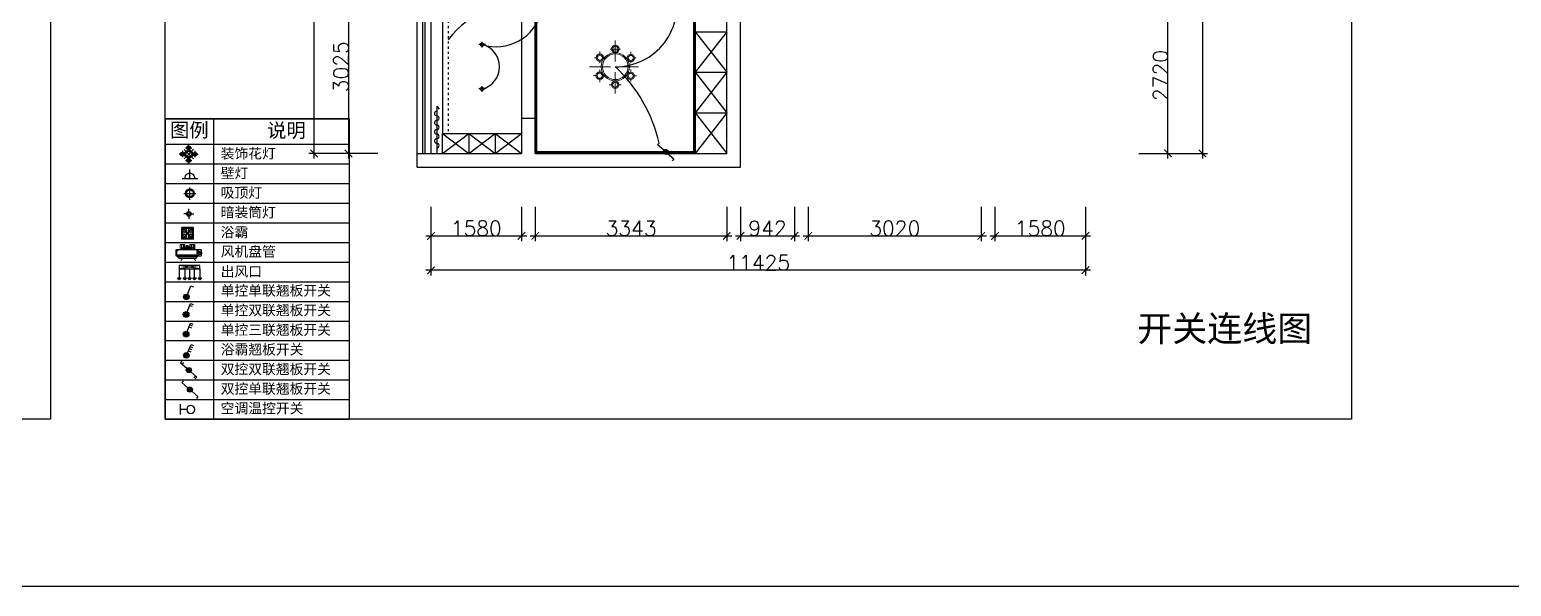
# Model space of a CAD drawing. Header units: millimetres. Extents: x -2231407 to 1513712, y -2704583 to 257.
# Drawn here: x 765359 to 791224, y -1362077 to -1352357 of the extents above; entities that cross this region are included whole.
import ezdxf

# ---------------------------------------------------------------- set-up
doc = ezdxf.new("R2010")
doc.units = ezdxf.units.MM
doc.linetypes.add('ACAD_ISO03W100', pattern=[30, 12, -18])
for name, color, linetype in [('F2-灯具', 6, 'Continuous'), ('开关插座', 4, 'Continuous'), ('风机盘管', 4, 'Continuous')]:
    doc.layers.add(name, color=color, linetype=linetype)
doc.layers.add('填充总', color=251, linetype='Continuous', lineweight=5)
doc.layers.add('家具外线总', color=9, linetype='Continuous', lineweight=18)
doc.styles.get("Standard").update_dxf_attribs({"font": 'txt', "bigfont": 'gbcbig.shx'})
doc.styles.add('文字', font='')
doc.styles.add('长仿宋体', font='')
doc.styles.get('文字').set_extended_font_data('SimSun')
doc.styles.get('长仿宋体').set_extended_font_data('ChangFangSong')
doc.dimstyles.new('ISO-25$0', dxfattribs={"dimscale": 0, "dimtxt": 60, "dimasz": 30, "dimexe": 15, "dimexo": 15, "dimtad": 1, "dimdec": 4, "dimlunit": 6, "dimtxsty": 'Standard', "dimblk": 'ARCHTICK', "dimblk1": 'ARCHTICK', "dimblk2": 'ARCHTICK', "dimsah": 1, "dimcen": 3, "dimdle": 3, "dimse2": 1, "dimsd2": 1, "dimadec": 0, "dimazin": 0, "dimtfac": 1, "dimtdec": 4, "dimtmove": 0, "dimatfit": 3, "dimldrblk": 'DOT', "dimfxl": 1, "dimtolj": 1, "dimtzin": 0, "dimarcsym": 0})

# ---------------------------------------------------------------- blocks, each defined once
blk = doc.blocks.new('_ArchTick')
at = {"color": 0, "linetype": 'ByBlock', "const_width": 0.15}
blk.add_lwpolyline([(-0.5, -0.5), (0.5, 0.5)], dxfattribs=at)
blk = doc.blocks.new('*D549')
at = {"color": 250, "lineweight": -2}
for p, q in [((772365, -1355448), (772365, -1356048)), ((773945, -1355448), (773945, -1356048)), ((772275, -1355958), (774035, -1355958))]:
    blk.add_line(p, q, dxfattribs=at)
at = {"layer": 'Defpoints', "color": 0}
for p in [(772365, -1355358), (773945, -1355358), (773945, -1355958)]:
    blk.add_point(p, dxfattribs=at)
at = {"color": 250, "lineweight": -2, "xscale": 130, "yscale": 130, "zscale": 130, "rotation": 180}
blk.add_blockref('_ArchTick', (772365, -1355958), dxfattribs=at)
at = {"color": 250, "lineweight": -2, "xscale": 130, "yscale": 130, "zscale": 130}
blk.add_blockref('_ArchTick', (773945, -1355958), dxfattribs=at)
at = {"color": 0, "insert": (773155, -1355827), "char_height": 260, "attachment_point": 5}
blk.add_mtext('1580', dxfattribs=at)
blk = doc.blocks.new('*D550')
at = {"color": 250, "lineweight": -2}
for p, q in [((774185, -1355448), (774185, -1356048)), ((777528, -1355448), (777528, -1356048)), ((774095, -1355958), (777618, -1355958))]:
    blk.add_line(p, q, dxfattribs=at)
at = {"layer": 'Defpoints', "color": 0}
for p in [(774185, -1355358), (777528, -1355358), (777528, -1355958)]:
    blk.add_point(p, dxfattribs=at)
at = {"color": 250, "lineweight": -2, "xscale": 130, "yscale": 130, "zscale": 130, "rotation": 180}
blk.add_blockref('_ArchTick', (774185, -1355958), dxfattribs=at)
at = {"color": 250, "lineweight": -2, "xscale": 130, "yscale": 130, "zscale": 130}
blk.add_blockref('_ArchTick', (777528, -1355958), dxfattribs=at)
at = {"color": 0, "insert": (775857, -1355827), "char_height": 260, "attachment_point": 5}
blk.add_mtext('3343', dxfattribs=at)
blk = doc.blocks.new('*D551')
at = {"color": 250, "lineweight": -2}
for p, q in [((777768, -1355448), (777768, -1356048)), ((778710, -1355448), (778710, -1356048)), ((777678, -1355958), (778800, -1355958))]:
    blk.add_line(p, q, dxfattribs=at)
at = {"layer": 'Defpoints', "color": 0}
for p in [(777768, -1355358), (778710, -1355358), (778710, -1355958)]:
    blk.add_point(p, dxfattribs=at)
at = {"color": 250, "lineweight": -2, "xscale": 130, "yscale": 130, "zscale": 130, "rotation": 180}
blk.add_blockref('_ArchTick', (777768, -1355958), dxfattribs=at)
at = {"color": 250, "lineweight": -2, "xscale": 130, "yscale": 130, "zscale": 130}
blk.add_blockref('_ArchTick', (778710, -1355958), dxfattribs=at)
at = {"color": 0, "insert": (778239, -1355827), "char_height": 260, "attachment_point": 5}
blk.add_mtext('942', dxfattribs=at)
blk = doc.blocks.new('*D552')
at = {"color": 250, "lineweight": -2}
for p, q in [((778950, -1355448), (778950, -1356048)), ((781970, -1355448), (781970, -1356048)), ((778860, -1355958), (782060, -1355958))]:
    blk.add_line(p, q, dxfattribs=at)
at = {"layer": 'Defpoints', "color": 0}
for p in [(778950, -1355358), (781970, -1355358), (781970, -1355958)]:
    blk.add_point(p, dxfattribs=at)
at = {"color": 250, "lineweight": -2, "xscale": 130, "yscale": 130, "zscale": 130, "rotation": 180}
blk.add_blockref('_ArchTick', (778950, -1355958), dxfattribs=at)
at = {"color": 250, "lineweight": -2, "xscale": 130, "yscale": 130, "zscale": 130}
blk.add_blockref('_ArchTick', (781970, -1355958), dxfattribs=at)
at = {"color": 0, "insert": (780460, -1355827), "char_height": 260, "attachment_point": 5}
blk.add_mtext('3020', dxfattribs=at)
blk = doc.blocks.new('*D553')
at = {"color": 250, "lineweight": -2}
for p, q in [((782210, -1355448), (782210, -1356048)), ((783790, -1355448), (783790, -1356048)), ((782120, -1355958), (783880, -1355958))]:
    blk.add_line(p, q, dxfattribs=at)
at = {"layer": 'Defpoints', "color": 0}
for p in [(782210, -1355358), (783790, -1355358), (783790, -1355958)]:
    blk.add_point(p, dxfattribs=at)
at = {"color": 250, "lineweight": -2, "xscale": 130, "yscale": 130, "zscale": 130, "rotation": 180}
blk.add_blockref('_ArchTick', (782210, -1355958), dxfattribs=at)
at = {"color": 250, "lineweight": -2, "xscale": 130, "yscale": 130, "zscale": 130}
blk.add_blockref('_ArchTick', (783790, -1355958), dxfattribs=at)
at = {"color": 0, "insert": (783000, -1355827), "char_height": 260, "attachment_point": 5}
blk.add_mtext('1580', dxfattribs=at)
blk = doc.blocks.new('*D554')
at = {"color": 250, "lineweight": -2}
for p, q in [((772365, -1356048), (772365, -1356648)), ((783790, -1356048), (783790, -1356648)), ((783880, -1356558), (772275, -1356558))]:
    blk.add_line(p, q, dxfattribs=at)
at = {"layer": 'Defpoints', "color": 0}
for p in [(772365, -1355958), (783790, -1355958), (772365, -1356558)]:
    blk.add_point(p, dxfattribs=at)
at = {"color": 250, "lineweight": -2, "xscale": 130, "yscale": 130, "zscale": 130, "rotation": 180}
blk.add_blockref('_ArchTick', (772365, -1356558), dxfattribs=at)
at = {"color": 250, "lineweight": -2, "xscale": 130, "yscale": 130, "zscale": 130}
blk.add_blockref('_ArchTick', (783790, -1356558), dxfattribs=at)
at = {"color": 0, "insert": (778078, -1356427), "char_height": 260, "attachment_point": 5}
blk.add_mtext('11425', dxfattribs=at)
blk = doc.blocks.new('*D558')
at = {"color": 250, "lineweight": -2}
for p, q in [((770925, -1351403), (770925, -1354608)), ((771435, -1351493), (770835, -1351493)), ((771435, -1354518), (770835, -1354518))]:
    blk.add_line(p, q, dxfattribs=at)
at = {"layer": 'Defpoints', "color": 0}
for p in [(771525, -1351493), (770925, -1354518), (771525, -1354518)]:
    blk.add_point(p, dxfattribs=at)
at = {"color": 250, "lineweight": -2, "xscale": 130, "yscale": 130, "zscale": 130}
for p, rotation in [((770925, -1351493), 90), ((770925, -1354518), 270)]:
    blk.add_blockref('_ArchTick', p, dxfattribs=dict(at, rotation=rotation))
at = {"color": 0, "insert": (770795, -1353005), "char_height": 260, "attachment_point": 5, "rotation": 90}
blk.add_mtext('3025', dxfattribs=at)
blk = doc.blocks.new('*D559')
at = {"color": 250, "lineweight": -2}
for p, q in [((770835, -1342376), (770235, -1342376)), ((770325, -1354608), (770325, -1342286)), ((770835, -1354518), (770235, -1354518))]:
    blk.add_line(p, q, dxfattribs=at)
at = {"layer": 'Defpoints', "color": 0}
for p in [(770325, -1342376), (770925, -1342376), (770925, -1354518)]:
    blk.add_point(p, dxfattribs=at)
at = {"color": 250, "lineweight": -2, "xscale": 130, "yscale": 130, "zscale": 130}
for p, rotation in [((770325, -1342376), 90), ((770325, -1354518), 270)]:
    blk.add_blockref('_ArchTick', p, dxfattribs=dict(at, rotation=rotation))
at = {"color": 0, "insert": (770195, -1348447), "char_height": 260, "attachment_point": 5, "rotation": 90}
blk.add_mtext('12142', dxfattribs=at)
blk = doc.blocks.new('*D566')
at = {"color": 250, "lineweight": -2}
for p, q in [((784720, -1351798), (785320, -1351798)), ((785230, -1354608), (785230, -1351708)), ((784720, -1354518), (785320, -1354518))]:
    blk.add_line(p, q, dxfattribs=at)
at = {"layer": 'Defpoints', "color": 0}
for p in [(784630, -1351798), (785230, -1351798), (784630, -1354518)]:
    blk.add_point(p, dxfattribs=at)
at = {"color": 250, "lineweight": -2, "xscale": 130, "yscale": 130, "zscale": 130}
for p, rotation in [((785230, -1351798), 90), ((785230, -1354518), 270)]:
    blk.add_blockref('_ArchTick', p, dxfattribs=dict(at, rotation=rotation))
at = {"color": 0, "insert": (785100, -1353158), "char_height": 260, "attachment_point": 5, "rotation": 90}
blk.add_mtext('2720', dxfattribs=at)
blk = doc.blocks.new('*D570')
at = {"color": 250, "lineweight": -2}
for p, q in [((785320, -1342376), (785920, -1342376)), ((785830, -1342286), (785830, -1354608)), ((785320, -1354518), (785920, -1354518))]:
    blk.add_line(p, q, dxfattribs=at)
at = {"layer": 'Defpoints', "color": 0}
for p in [(785230, -1342376), (785230, -1354518), (785830, -1354518)]:
    blk.add_point(p, dxfattribs=at)
at = {"color": 250, "lineweight": -2, "xscale": 130, "yscale": 130, "zscale": 130}
for p, rotation in [((785830, -1342376), 90), ((785830, -1354518), 270)]:
    blk.add_blockref('_ArchTick', p, dxfattribs=dict(at, rotation=rotation))
at = {"color": 0, "insert": (785700, -1348447), "char_height": 260, "attachment_point": 5, "rotation": 90}
blk.add_mtext('12142', dxfattribs=at)
blk = doc.blocks.new('A$C147C2E2F')
at = {"layer": '填充总'}
for p, q in [((460, 570), (460, 944)), ((139, 635), (90, 635)), ((185, 680), (185, 747)), ((185, 590), (185, 536)), ((230, 635), (284, 635)), ((460, 791), (366, 791)), ((460, 791), (553, 791)), ((691, 632), (638, 632)), ((737, 677), (737, 743)), ((737, 587), (737, 536)), ((782, 632), (832, 632)), ((373, 474), (0, 474)), ((138, 316), (73, 316)), ((183, 361), (183, 427)), ((183, 271), (183, 203)), ((228, 316), (284, 316)), ((460, 380), (460, 0)), ((543, 474), (874, 474)), ((690, 313), (641, 313)), ((735, 358), (735, 424)), ((735, 268), (735, 210)), ((780, 313), (835, 313)), ((413, 155), (352, 155)), ((503, 155), (567, 155))]:
    blk.add_line(p, q, dxfattribs=at)
for centre, radius in [((461, 793), 45.3), ((185, 635), 45.3), ((460, 474), 229), ((737, 632), 45.3), ((183, 316), 45.3), ((735, 313), 45.3), ((458, 155), 45.3)]:
    blk.add_circle(centre, radius, dxfattribs=at)
at = {"layer": '家具外线总'}
for centre, radius in [((461, 793), 66.9), ((185, 635), 66.9), ((460, 474), 251), ((737, 632), 66.9), ((183, 316), 66.9), ((735, 313), 66.9), ((458, 155), 66.9)]:
    blk.add_circle(centre, radius, dxfattribs=at)
blk = doc.blocks.new('A$C01C15111')
at = {"layer": 'F2-灯具', "color": 6}
for p, q in [((67, 87), (0, 87)), ((87, 107), (87, 174)), ((87, 67), (87, 0)), ((107, 87), (174, 87))]:
    blk.add_line(p, q, dxfattribs=at)
for radius in [40, 20]:
    blk.add_circle((87, 87), radius, dxfattribs=at)
blk = doc.blocks.new('gfwgf')
at = {"layer": '开关插座'}
for p, q in [((188366, -57464), (188485, -57567)), ((188457, -57543), (188427, -57579)), ((188485, -57567), (188454, -57603))]:
    blk.add_line(p, q, dxfattribs=at)
blk.add_circle((188329, -57432), 48.6, dxfattribs=at)
for points in [[(188281, -57436), (188281, -57436), (188285, -57411), (188289, -57460)], [(188285, -57411), (188289, -57460), (188302, -57392), (188308, -57476)], [(188302, -57392), (188308, -57476), (188326, -57384), (188333, -57481)], [(188350, -57389), (188356, -57473), (188326, -57384), (188333, -57481)], [(188369, -57405), (188373, -57454), (188350, -57389), (188356, -57473)], [(188378, -57429), (188378, -57429), (188369, -57405), (188373, -57454)]]:
    blk.add_solid(points, dxfattribs=at)
at = {"layer": '开关插座', "width": 0.8}
blk.add_attdef('A', (188281, -57436), '', height=0.00467, rotation=274.1039, dxfattribs=at)
blk = doc.blocks.new('A$C2F6D526D')
at = {"layer": '开关插座'}
for p, q in [((0, 194), (33, 227)), ((111, 83), (0, 194))]:
    blk.add_line(p, q, dxfattribs=at)
blk.add_circle((146, 49), 48.6, dxfattribs=at)
for points in [[(97, 49), (97, 49), (104, 24), (104, 73)], [(104, 24), (104, 73), (122, 7), (122, 91)], [(122, 7), (122, 91), (146, 0), (146, 97)], [(170, 7), (170, 91), (146, 0), (146, 97)], [(188, 24), (188, 73), (170, 7), (170, 91)], [(194, 49), (194, 49), (188, 24), (188, 73)]]:
    blk.add_solid(points, dxfattribs=at)
at = {"layer": '开关插座', "width": 0.8}
blk.add_attdef('A', (194, 49), '', height=0.00467, rotation=90, dxfattribs=at)
blk = doc.blocks.new('gerg')
at = {"layer": '开关插座'}
for p, q in [((190099, -56458), (190061, -56431)), ((190120, -56427), (190082, -56400)), ((190189, -56328), (190099, -56458)), ((190142, -56396), (190103, -56370)), ((190165, -56361), (190127, -56335))]:
    blk.add_line(p, q, dxfattribs=at)
blk.add_circle((190216, -56288), 48.6, dxfattribs=at)
for points in [[(190253, -56256), (190170, -56271), (190264, -56279), (190168, -56297)], [(190262, -56304), (190179, -56319), (190264, -56279), (190168, -56297)], [(190232, -56242), (190184, -56251), (190253, -56256), (190170, -56271)], [(190248, -56325), (190200, -56333), (190262, -56304), (190179, -56319)], [(190207, -56240), (190207, -56240), (190232, -56242), (190184, -56251)], [(190225, -56335), (190225, -56335), (190248, -56325), (190200, -56333)]]:
    blk.add_solid(points, dxfattribs=at)
at = {"layer": '开关插座', "width": 0.8}
blk.add_attdef('A', (190207, -56240), '', height=0.00467, rotation=190.518, dxfattribs=at)
blk = doc.blocks.new('浴霸')
at = {"layer": 'F2-灯具', "lineweight": 35, "ltscale": 150}
for p, q in [((1514185, 346423), (1513915, 346153)), ((1513915, 346423), (1514185, 346153))]:
    blk.add_line(p, q, dxfattribs=at)
for points in [[(1513900, 346438), (1514200, 346438), (1514200, 346138), (1513900, 346138)], [(1513915, 346423), (1514185, 346423), (1514185, 346153), (1513915, 346153)]]:
    blk.add_lwpolyline(points, close=True, dxfattribs=at)
for centre, radius in [((1513972, 346363), 48), ((1513972, 346214), 48), ((1514050, 346288), 23.7), ((1514128, 346363), 48), ((1514128, 346214), 48)]:
    blk.add_circle(centre, radius, dxfattribs=at)
blk = doc.blocks.new('sh')
at = {"layer": '开关插座'}
for p, q in [((1772715, 472327), (1772937, 472327)), ((1772826, 472458), (1772826, 472327))]:
    blk.add_line(p, q, dxfattribs=at)
blk.add_circle((1772826, 472545), 87, dxfattribs=at)
blk = doc.blocks.new('A$C278B1586')
at = {"layer": '开关插座'}
for p, q in [((0, 305), (31, 341)), ((119, 202), (0, 305)), ((28, 281), (58, 317)), ((193, 138), (312, 35)), ((284, 59), (254, 24)), ((312, 35), (281, 0))]:
    blk.add_line(p, q, dxfattribs=at)
blk.add_circle((156, 170), 48.6, dxfattribs=at)
for points in [[(107, 167), (107, 167), (116, 143), (112, 192)], [(116, 143), (112, 192), (135, 127), (129, 211)], [(135, 127), (129, 211), (159, 122), (152, 219)], [(183, 130), (177, 214), (159, 122), (152, 219)], [(200, 149), (196, 198), (183, 130), (177, 214)], [(204, 174), (204, 174), (200, 149), (196, 198)]]:
    blk.add_solid(points, dxfattribs=at)
at = {"layer": '开关插座', "width": 0.8}
blk.add_attdef('A', (204, 174), '', height=0.00467, rotation=94.1039, dxfattribs=at)
blk = doc.blocks.new('A$C1BB13B4E')
at = {"layer": '开关插座'}
for p, q in [((0, 305), (31, 341)), ((119, 202), (0, 305)), ((193, 138), (312, 35)), ((312, 35), (281, 0))]:
    blk.add_line(p, q, dxfattribs=at)
blk.add_circle((156, 170), 48.6, dxfattribs=at)
for points in [[(107, 167), (107, 167), (116, 143), (112, 192)], [(116, 143), (112, 192), (135, 127), (129, 211)], [(135, 127), (129, 211), (159, 122), (152, 219)], [(183, 130), (177, 214), (159, 122), (152, 219)], [(200, 149), (196, 198), (183, 130), (177, 214)], [(204, 174), (204, 174), (200, 149), (196, 198)]]:
    blk.add_solid(points, dxfattribs=at)
at = {"layer": '开关插座', "width": 0.8}
blk.add_attdef('A', (204, 174), '', height=0.00467, rotation=94.1039, dxfattribs=at)
blk = doc.blocks.new('风机盘管')
at = {"layer": '风机盘管', "color": 4, "lineweight": 9}
for p, q in [((-2584526, -154526), (-2584494, -154527)), ((-2584457, -154564), (-2584526, -154526)), ((-2584422, -154469), (-2584422, -155046)), ((-2584359, -154469), (-2584422, -154469)), ((-2584394, -155076), (-2584394, -154364)), ((-2584388, -155076), (-2584388, -154364)), ((-2584375, -154346), (-2584219, -154346)), ((-2584375, -154351), (-2584219, -154351)), ((-2584322, -154361), (-2584356, -154393)), ((-2584356, -154393), (-2584356, -154436)), ((-2584356, -154436), (-2584353, -154395)), ((-2584353, -154395), (-2584322, -154361)), ((-2584322, -154351), (-2584322, -154361)), ((-2584322, -154361), (-2584322, -154351)), ((-2584322, -154361), (-2584306, -154361)), ((-2584316, -154333), (-2584316, -154346)), ((-2584316, -154333), (-2584316, -154333)), ((-2584297, -154333), (-2584316, -154333)), ((-2584316, -154346), (-2584297, -154346)), ((-2584316, -154346), (-2584316, -154346)), ((-2584306, -154401), (-2584306, -154319)), ((-2584289, -154361), (-2584306, -154361)), ((-2584297, -154346), (-2584297, -154333)), ((-2584290, -154361), (-2584290, -154351)), ((-2584289, -154351), (-2584289, -154361)), ((-2584259, -154395), (-2584289, -154361)), ((-2584289, -154361), (-2584256, -154393)), ((-2584256, -154436), (-2584259, -154395)), ((-2584256, -154393), (-2584256, -154436)), ((-2584211, -155071), (-2584211, -154469)), ((-2584205, -154364), (-2584205, -155076)), ((-2584200, -154364), (-2584200, -155076)), ((-2584457, -154904), (-2584526, -154943)), ((-2584526, -154943), (-2584494, -154941)), ((-2584147, -154719), (-2584200, -154719)), ((-2584200, -154720), (-2584147, -154720)), ((-2584200, -154796), (-2584147, -154796)), ((-2584147, -154797), (-2584200, -154797)), ((-2584186, -154546), (-2584054, -154546)), ((-2584186, -154683), (-2584186, -154546)), ((-2584054, -154683), (-2584186, -154683)), ((-2584054, -154833), (-2584186, -154833)), ((-2584186, -154833), (-2584186, -154970)), ((-2584186, -154970), (-2584054, -154970)), ((-2584162, -154720), (-2584162, -154719)), ((-2584162, -154796), (-2584162, -154796)), ((-2584160, -154718), (-2584112, -154718)), ((-2584112, -154721), (-2584160, -154721)), ((-2584112, -154794), (-2584160, -154794)), ((-2584160, -154798), (-2584112, -154798)), ((-2584150, -154718), (-2584150, -154708)), ((-2584150, -154708), (-2584147, -154708)), ((-2584150, -154798), (-2584150, -154808)), ((-2584145, -154708), (-2584147, -154708)), ((-2584145, -154718), (-2584145, -154708)), ((-2584145, -154798), (-2584145, -154808)), ((-2584110, -154719), (-2584110, -154720)), ((-2584110, -154796), (-2584110, -154796)), ((-2584109, -154732), (-2584083, -154732)), ((-2584109, -154783), (-2584083, -154783)), ((-2584079, -154779), (-2584079, -154737)), ((-2584054, -154546), (-2584054, -154683)), ((-2584054, -154970), (-2584054, -154833)), ((-2584422, -155046), (-2584359, -155046)), ((-2584388, -155071), (-2584359, -155071)), ((-2584219, -155089), (-2584375, -155089)), ((-2584219, -155094), (-2584375, -155094)), ((-2584359, -155071), (-2584211, -155071))]:
    blk.add_line(p, q, dxfattribs=at)
at = {"layer": '风机盘管', "color": 8}
for p, q in [((-2584392, -154436), (-2584392, -154449)), ((-2584354, -154436), (-2584392, -154436)), ((-2584392, -154449), (-2584354, -154449)), ((-2584388, -154449), (-2584357, -154449)), ((-2584374, -154461), (-2584376, -154461)), ((-2584374, -154461), (-2584374, -154459)), ((-2584374, -154461), (-2584374, -154463)), ((-2584374, -154461), (-2584372, -154461)), ((-2584362, -154459), (-2584357, -154449)), ((-2584359, -154469), (-2584362, -154459)), ((-2584359, -155046), (-2584359, -154469)), ((-2584359, -154469), (-2584359, -155071)), ((-2584354, -154436), (-2584342, -154436)), ((-2584354, -154449), (-2584354, -154436)), ((-2584342, -154436), (-2584342, -154469)), ((-2584336, -154432), (-2584336, -154423)), ((-2584314, -154424), (-2584333, -154424)), ((-2584314, -154431), (-2584333, -154431)), ((-2584314, -154428), (-2584332, -154428)), ((-2584332, -154463), (-2584332, -154446)), ((-2584332, -154463), (-2584325, -154463)), ((-2584332, -154469), (-2584332, -154463)), ((-2584325, -154469), (-2584332, -154469)), ((-2584329, -154463), (-2584329, -154448)), ((-2584325, -154463), (-2584325, -154448)), ((-2584325, -154463), (-2584325, -154469)), ((-2584318, -154435), (-2584310, -154443)), ((-2584313, -154417), (-2584314, -154418)), ((-2584313, -154420), (-2584314, -154419)), ((-2584314, -154433), (-2584314, -154422)), ((-2584313, -154417), (-2584312, -154418)), ((-2584313, -154417), (-2584313, -154420)), ((-2584310, -154418), (-2584313, -154418)), ((-2584313, -154420), (-2584312, -154419)), ((-2584310, -154417), (-2584310, -154419)), ((-2584297, -154417), (-2584310, -154417)), ((-2584310, -154419), (-2584297, -154419)), ((-2584303, -154443), (-2584310, -154443)), ((-2584310, -154463), (-2584310, -154443)), ((-2584310, -154463), (-2584310, -154469)), ((-2584303, -154463), (-2584310, -154463)), ((-2584310, -154469), (-2584303, -154469)), ((-2584306, -154469), (-2584306, -154443)), ((-2584294, -154435), (-2584303, -154443)), ((-2584303, -154463), (-2584303, -154443)), ((-2584303, -154469), (-2584303, -154463)), ((-2584297, -154419), (-2584297, -154417)), ((-2584297, -154418), (-2584296, -154418)), ((-2584297, -154433), (-2584297, -154422)), ((-2584297, -154428), (-2584288, -154428)), ((-2584295, -154418), (-2584272, -154418)), ((-2584288, -154428), (-2584288, -154438)), ((-2584285, -154463), (-2584285, -154451)), ((-2584285, -154463), (-2584285, -154469)), ((-2584277, -154463), (-2584285, -154463)), ((-2584285, -154469), (-2584277, -154469)), ((-2584281, -154463), (-2584281, -154450)), ((-2584277, -154463), (-2584277, -154449)), ((-2584277, -154469), (-2584277, -154463)), ((-2584272, -154418), (-2584272, -154469)), ((-2584258, -154436), (-2584219, -154436)), ((-2584219, -154449), (-2584258, -154449)), ((-2584211, -154449), (-2584258, -154449)), ((-2584234, -154461), (-2584236, -154461)), ((-2584234, -154461), (-2584234, -154459)), ((-2584234, -154461), (-2584232, -154461)), ((-2584234, -154461), (-2584234, -154463)), ((-2584219, -154436), (-2584219, -154449)), ((-2584211, -154469), (-2584211, -154449)), ((-2584054, -154583), (-2584186, -154583)), ((-2584054, -154585), (-2584186, -154585)), ((-2584054, -154643), (-2584186, -154643)), ((-2584054, -154645), (-2584186, -154645)), ((-2584186, -154726), (-2584186, -154723)), ((-2584186, -154726), (-2584147, -154726)), ((-2584186, -154760), (-2584186, -154726)), ((-2584186, -154760), (-2584186, -154789)), ((-2584186, -154789), (-2584147, -154789)), ((-2584186, -154789), (-2584186, -154792)), ((-2584054, -154870), (-2584186, -154870)), ((-2584054, -154872), (-2584186, -154872)), ((-2584054, -154930), (-2584186, -154930)), ((-2584054, -154932), (-2584186, -154932)), ((-2584179, -154723), (-2584147, -154723)), ((-2584179, -154792), (-2584147, -154792)), ((-2584147, -154592), (-2584147, -154760)), ((-2584116, -154723), (-2584147, -154723)), ((-2584109, -154726), (-2584147, -154726)), ((-2584147, -154923), (-2584147, -154760)), ((-2584109, -154789), (-2584147, -154789)), ((-2584116, -154792), (-2584147, -154792)), ((-2584109, -154726), (-2584109, -154723)), ((-2584109, -154760), (-2584109, -154726)), ((-2584109, -154760), (-2584109, -154789)), ((-2584109, -154789), (-2584109, -154792)), ((-2584359, -155046), (-2584388, -155046)), ((-2584374, -155055), (-2584376, -155055)), ((-2584374, -155055), (-2584374, -155053)), ((-2584374, -155055), (-2584372, -155055)), ((-2584374, -155055), (-2584374, -155057)), ((-2584234, -155055), (-2584236, -155055)), ((-2584234, -155055), (-2584234, -155053)), ((-2584234, -155055), (-2584234, -155057)), ((-2584234, -155055), (-2584232, -155055))]:
    blk.add_line(p, q, dxfattribs=at)
at = {"layer": '风机盘管', "color": 0}
for p, q in [((-2584388, -155046), (-2584388, -154449)), ((-2584211, -154469), (-2584359, -154469)), ((-2584306, -154443), (-2584306, -154401)), ((-2584297, -154333), (-2584297, -154333)), ((-2584297, -154346), (-2584297, -154346)), ((-2584263, -154459), (-2584258, -154449)), ((-2584259, -154469), (-2584263, -154459)), ((-2584259, -154469), (-2584211, -154469)), ((-2584258, -154449), (-2584258, -154436)), ((-2584200, -154719), (-2584200, -154720)), ((-2584200, -154719), (-2584200, -154719)), ((-2584200, -154720), (-2584200, -154720)), ((-2584200, -154796), (-2584200, -154796)), ((-2584200, -154797), (-2584200, -154796)), ((-2584200, -154797), (-2584200, -154797)), ((-2584150, -154833), (-2584147, -154833)), ((-2584147, -154719), (-2584147, -154719)), ((-2584147, -154720), (-2584147, -154719)), ((-2584147, -154720), (-2584147, -154720)), ((-2584147, -154796), (-2584147, -154797)), ((-2584147, -154796), (-2584147, -154796)), ((-2584147, -154797), (-2584147, -154797)), ((-2584145, -154833), (-2584147, -154833)), ((-2584388, -155046), (-2584388, -155071)), ((-2584359, -155071), (-2584359, -155046))]:
    blk.add_line(p, q, dxfattribs=at)
at = {"layer": '风机盘管', "lineweight": 18, "ltscale": 5}
blk.add_line((-2584145, -154808), (-2584150, -154808), dxfattribs=at)
at = {"layer": '风机盘管', "color": 4, "lineweight": 9}
blk.add_lwpolyline([(-2584422, -154501), (-2584457, -154501), (-2584457, -155007), (-2584422, -155007)], close=True, dxfattribs=at)
at = {"layer": '风机盘管', "color": 0, "extrusion": (0, 0, -1)}
for centre, major_axis, start_param, end_param in [((-2584407, -154485), (-0.581, 0.581), 2.35619449009997, 8.639379797279556), ((-2584407, -154655), (-0.581, 0.581), 2.35619449009997, 8.639379797279556), ((-2584407, -154904), (-0.581, 0.581), 2.35619449009997, 8.639379797279556), ((-2584407, -155030), (0.581, 0.581), 0.785398, 7.068583)]:
    blk.add_ellipse(centre, major_axis=major_axis, ratio=1, start_param=start_param, end_param=end_param, dxfattribs=at)
at = {"layer": '风机盘管', "color": 4, "lineweight": 9, "extrusion": (0, 0, -1)}
for centre, major_axis, start_param, end_param in [((-2584375, -154364), (13, 13), 3.926991, 5.497787), ((-2584375, -154364), (9.25, 9.25), 3.926991, 5.497787), ((-2584306, -154372), (-19.9, 19.9), 0.43813, 1.132666), ((-2584219, -154364), (-13, 13), 0.785398, 2.356194), ((-2584219, -154364), (-9.25, 9.25), 0.785398, 2.356194), ((-2584160, -154719), (1.23, 1.23), 3.926991, 5.497787), ((-2584160, -154720), (-1.23, 1.23), 3.926991, 5.497787), ((-2584160, -154796), (1.23, 1.23), 3.926991, 5.497787), ((-2584160, -154796), (-1.23, 1.23), 3.926991, 5.497787), ((-2584112, -154720), (0.581, 0.581), 0.785398, 7.068583), ((-2584112, -154796), (0.581, 0.581), 0.785398, 7.068583), ((-2584112, -154719), (-1.23, 1.23), 0.785398, 2.356194), ((-2584112, -154720), (1.23, 1.23), 0.785398, 2.356194), ((-2584112, -154796), (-1.23, 1.23), 0.785398, 2.356194), ((-2584112, -154796), (1.23, 1.23), 0.785398, 2.356194), ((-2584083, -154737), (3.08, 3.08), -0.785398, 0.785398), ((-2584083, -154779), (-3.08, 3.08), 2.356194, 3.926991), ((-2584375, -155076), (-13, 13), 3.926991, 5.497787), ((-2584375, -155076), (-9.25, 9.25), 3.926991, 5.497787), ((-2584219, -155076), (9.25, 9.25), 0.785398, 2.356194), ((-2584219, -155076), (13, 13), 0.785398, 2.356194)]:
    blk.add_ellipse(centre, major_axis=major_axis, ratio=1, start_param=start_param, end_param=end_param, dxfattribs=at)
at = {"layer": '风机盘管', "color": 8, "extrusion": (0, 0, -1)}
for centre, major_axis, ratio, start_param, end_param in [((-2584386, -154442), (-0.581, 0.581), 1, 2.35619449009997, 8.639379797279556), ((-2584375, -154442), (-0.581, 0.581), 1, 2.356194490190554, 8.639379797370138), ((-2584363, -154442), (-0.581, 0.581), 1, 2.356194490190554, 8.639379797370138), ((-2584336, -154428), (2.94, 2.94), 1, -0.785398, 2.356194), ((-2584312, -154428), (20.5, 20.5), 0.127911, 1.698017, 4.83961), ((-2584306, -154466), (23.7, 23.7), 1, 4.591476, 5.131162), ((-2584329, -154428), (20.5, 20.5), 0.127911, -1.443576, 1.698017), ((-2584306, -154467), (21.2, 21.2), 1, 4.621727, 5.191941), ((-2584306, -154466), (-18.7, 18.7), 1, 6.250104, 6.830285), ((-2584306, -154427), (-2.38, 2.38), 1, 2.356194490145524, 8.63937979732511), ((-2584306, -154466), (-18.7, 18.7), 1, 1.023697, 1.722628), ((-2584306, -154467), (-21.2, 21.2), 1, 1.081451, 1.751579), ((-2584295, -154418), (0, 0.635), 0.625402, 3.342482, 6.082296), ((-2584306, -154466), (23.7, 23.7), 1, -0.418773, 0.22492), ((-2584256, -154461), (-1.1, 1.1), 1, 2.35619449014962, 8.639379797329207), ((-2584249, -154442), (-0.581, 0.581), 1, 2.356194490190554, 8.639379797370138), ((-2584237, -154442), (-0.581, 0.581), 1, 2.356194490190554, 8.639379797370138), ((-2584226, -154442), (-0.581, 0.581), 1, 2.356194490190554, 8.639379797370138), ((-2584182, -154719), (-3.86, 3.86), 1, 3.246632, 4.610384), ((-2584182, -154796), (3.86, 3.86), 1, -1.468792, -0.105039), ((-2584113, -154719), (3.86, 3.86), 1, 1.672801, 3.036553), ((-2584113, -154796), (-3.86, 3.86), 1, 0.105039, 1.468792)]:
    blk.add_ellipse(centre, major_axis=major_axis, ratio=ratio, start_param=start_param, end_param=end_param, dxfattribs=at)
for centre, major_axis in [((-2584374, -154461), (6.24, 0)), ((-2584234, -155055), (-6.24, 0))]:
    blk.add_ellipse(centre, major_axis=major_axis, ratio=0.526756, dxfattribs=at)
at = {"layer": '风机盘管', "color": 8}
blk.add_ellipse((-2584295, -154418), major_axis=(0, 0.635), ratio=0.625402, start_param=3.342482, end_param=6.082296, dxfattribs=at)
for centre, major_axis in [((-2584234, -154461), (-6.24, 0)), ((-2584374, -155055), (6.24, 0))]:
    blk.add_ellipse(centre, major_axis=major_axis, ratio=0.526756, dxfattribs=at)
blk = doc.blocks.new('ffffffffffffffff')
at = {"layer": '开关插座'}
for p, q in [((727261, 370306), (727294, 370391)), ((727278, 370352), (727304, 370342)), ((727286, 370371), (727312, 370362)), ((727294, 370391), (727319, 370381))]:
    blk.add_line(p, q, dxfattribs=at)
blk.add_circle((727250, 370279), 28.4, dxfattribs=at)
for points in [[(727227, 370296), (727253, 370307), (727222, 370282), (727267, 370302)], [(727222, 370282), (727267, 370302), (727224, 370268), (727276, 370291)], [(727233, 370256), (727278, 370276), (727224, 370268), (727276, 370291)], [(727239, 370305), (727239, 370305), (727227, 370296), (727253, 370307)], [(727247, 370251), (727273, 370262), (727233, 370256), (727278, 370276)], [(727262, 370253), (727262, 370253), (727247, 370251), (727273, 370262)]]:
    blk.add_solid(points, dxfattribs=at)
at = {"layer": '开关插座', "width": 0.8}
blk.add_attdef('A', (727262, 370253), '', height=0.00272, rotation=23.726, dxfattribs=at)

msp = doc.modelspace()

# ---------------------------------------------------------------- hatches: boundary and pattern name
at = {"lineweight": -2, "true_color": 0x636466}
for points in [[(767996.48632, -1356691.52478), (767966.64742, -1356691.52478), (767938.70783, -1356691.52478), (767967.76649, -1356722.42853)], [(768096.5439, -1356691.52478), (768066.70499, -1356691.52478), (768038.7654, -1356691.52478), (768067.82406, -1356722.42853)], [(768179.60417, -1356691.52478), (768149.76527, -1356691.52478), (768121.82568, -1356691.52478), (768150.88434, -1356722.42853)], [(768263.64053, -1356691.52478), (768233.80163, -1356691.52478), (768205.86204, -1356691.52478), (768234.9207, -1356722.42853)], [(768359.87542, -1356691.52478), (768330.03651, -1356691.52478), (768302.09692, -1356691.52478), (768331.15559, -1356722.42853)]]:
    msp.add_hatch(color=251, dxfattribs=at).paths.add_polyline_path(points)

# ---------------------------------------------------------------- linework, layer by layer
at = {"color": 8}
for p, q in [((777767.84183, -1354757.94222), (777767.84183, -1351252.94222)), ((772125.32054, -1354517.94222), (772125.32054, -1351492.94222)), ((772225.32054, -1354517.94222), (772225.32054, -1351492.94222)), ((772265.32054, -1354517.94222), (772265.32054, -1351492.94222)), ((772365.32054, -1354517.94222), (772365.32054, -1351492.94222)), ((776977.84183, -1352392.94222), (776977.84183, -1351492.94222)), ((777527.84183, -1354517.94222), (777527.84183, -1351492.94222)), ((772565.32054, -1351842.94222), (772565.32054, -1354167.94222)), ((773945.32054, -1352092.94222), (773945.32054, -1353902.94222)), ((776977.84183, -1354517.94222), (776977.84183, -1352392.94222)), ((776977.84183, -1352392.94222), (777527.84183, -1352392.94222)), ((773245.31282, -1352617.94222), (773199.1067, -1352617.94222)), ((773255.32054, -1352607.9345), (773255.32054, -1352570.6983)), ((773255.32054, -1352667.93379), (773255.32054, -1352627.94993)), ((773316.13628, -1352617.94222), (773265.32825, -1352617.94222)), ((776977.84183, -1353101.27555), (777527.84183, -1353101.27555)), ((773245.31282, -1353392.94222), (773199.1067, -1353392.94222)), ((773255.32054, -1353382.9345), (773255.32054, -1353345.6983)), ((773255.32054, -1353442.93379), (773255.32054, -1353402.94993)), ((773316.13628, -1353392.94222), (773265.32825, -1353392.94222)), ((772465.32054, -1353690.77001), (772465.32054, -1354517.94222)), ((772465.32054, -1353690.77001), (772508.48363, -1353743.79346)), ((773945.32054, -1353902.94222), (774185.32054, -1353902.94222)), ((773945.32054, -1353902.94222), (773945.32054, -1354517.94222)), ((774185.32054, -1353902.94222), (774185.32054, -1354517.94222)), ((776977.84183, -1353809.60888), (777527.84183, -1353809.60888)), ((772565.32054, -1354167.94222), (773945.32054, -1354167.94222)), ((772565.32054, -1354517.94222), (772565.32054, -1354167.94222)), ((773025.32054, -1354167.94222), (773025.32054, -1354517.94222)), ((773485.32054, -1354167.94222), (773485.32054, -1354517.94222)), ((772125.32054, -1354517.94222), (773945.32054, -1354517.94222)), ((772125.32054, -1354757.94222), (772125.32054, -1354517.94222)), ((774185.32054, -1354517.94222), (777527.84183, -1354517.94222)), ((772125.32054, -1354757.94222), (777767.84183, -1354757.94222))]:
    msp.add_line(p, q, dxfattribs=at)
at = {"color": 6, "linetype": 'ACAD_ISO03W100', "ltscale": 3}
msp.add_line((772665.32054, -1351842.94222), (772665.32054, -1354167.94222), dxfattribs=at)
at = {"color": 251, "lineweight": -2, "true_color": 0x636466}
for p, q in [((767725.32054, -1359157.94222), (767725.32054, -1353915.65368)), ((767725.32054, -1353915.65368), (770943.45101, -1353915.65368)), ((768568.97033, -1353915.65368), (768568.97033, -1359157.94222)), ((767725.32054, -1354359.19808), (770943.45101, -1354359.19808)), ((768065.96606, -1354530.5043), (767971.3626, -1354530.5043)), ((768024.68751, -1354474.95804), (768024.68751, -1354585.03418)), ((768054.98217, -1354610.28577), (768219.1714, -1354446.09655)), ((768054.98217, -1354450.72282), (768218.73701, -1354614.47767)), ((768079.21739, -1354420.42816), (768189.29353, -1354420.42816)), ((768134.76365, -1354461.70671), (768134.76365, -1354367.71757)), ((768203.56123, -1354530.5043), (768298.16469, -1354530.5043)), ((768244.83979, -1354474.95804), (768244.83979, -1354585.03418)), ((767725.32054, -1354701.96552), (770943.45101, -1354701.96552)), ((768079.21739, -1354640.58044), (768189.29353, -1354640.58044)), ((768134.76365, -1354599.30189), (768134.76365, -1354693.29103)), ((768155.78007, -1354957.07148), (768155.78007, -1354797.94137)), ((767725.32054, -1355044.73296), (770943.45101, -1355044.73296)), ((768019.26372, -1354957.07148), (768293.28791, -1354957.07148)), ((768051.67991, -1355215.30571), (768260.06654, -1355215.30571)), ((768155.87323, -1355327.26979), (768155.87323, -1355111.84344)), ((767725.32054, -1355387.5004), (770943.45101, -1355387.5004)), ((767725.32054, -1355730.26783), (770943.45101, -1355730.26783)), ((767725.32054, -1356073.03527), (770943.45101, -1356073.03527)), ((767725.32054, -1356415.80271), (770943.45101, -1356415.80271)), ((768330.03651, -1356533.52349), (767966.64742, -1356477.2646)), ((768330.03651, -1356477.2646), (767966.64742, -1356533.52349)), ((767966.64742, -1356533.52349), (767966.64742, -1356691.52478)), ((768066.70499, -1356533.52349), (768066.70499, -1356691.52478)), ((768149.76527, -1356533.52349), (768149.76527, -1356691.52478)), ((768233.80163, -1356533.52349), (768233.80163, -1356691.52478)), ((768330.03651, -1356533.52349), (768330.03651, -1356691.52478)), ((767725.32054, -1356758.57015), (770943.45101, -1356758.57015)), ((767725.32054, -1357101.33759), (770943.45101, -1357101.33759)), ((767725.32054, -1357444.10503), (770943.45101, -1357444.10503)), ((767725.32054, -1357786.87246), (770943.45101, -1357786.87246)), ((767725.32054, -1358129.6399), (770943.45101, -1358129.6399)), ((767725.32054, -1358472.40734), (770943.45101, -1358472.40734)), ((767725.32054, -1358815.17478), (770943.45101, -1358815.17478))]:
    msp.add_line(p, q, dxfattribs=at)
at = {"color": 7, "ltscale": 3}
for points in [[(492680.32561, -1335959.26675), (818565.58796, -1335959.26675), (818565.58796, -1362077.18379), (492680.32561, -1362077.18379)], [(745020.32054, -1337735.94222), (765725.32054, -1337735.94222), (765725.32054, -1359157.94222), (745020.32054, -1359157.94222)], [(767725.32054, -1337735.94222), (788430.32054, -1337735.94222), (788430.32054, -1359157.94222), (767725.32054, -1359157.94222)]]:
    msp.add_lwpolyline(points, close=True, dxfattribs=at)
at = {"color": 8}
for points in [[(774185.32054, -1351492.94222), (776977.84183, -1351492.94222), (776977.84183, -1354517.94222), (774185.32054, -1354517.94222)], [(774200.32054, -1351507.94222), (776962.84183, -1351507.94222), (776962.84183, -1354502.94222), (774200.32054, -1354502.94222)], [(774215.32054, -1351522.94222), (776947.84183, -1351522.94222), (776947.84183, -1354487.94222), (774215.32054, -1354487.94222)]]:
    msp.add_lwpolyline(points, close=True, dxfattribs=at)
for points in [[(776977.84183, -1352392.94222), (777527.84183, -1353101.27555), (776977.84183, -1353809.60888), (777527.84183, -1354517.94222)], [(777527.84183, -1352392.94222), (776977.84183, -1353101.27555), (777527.84183, -1353809.60888), (776977.84183, -1354517.94222)], [(772565.32054, -1354167.94222), (773025.32054, -1354517.94222), (773485.32054, -1354167.94222), (773945.32054, -1354517.94222)], [(772565.32054, -1354517.94222), (773025.32054, -1354167.94222), (773485.32054, -1354517.94222), (773945.32054, -1354167.94222)]]:
    msp.add_lwpolyline(points, dxfattribs=at)
at = {"color": 251, "lineweight": -2, "true_color": 0x636466}
for points in [[(770943.45101, -1353915.65368), (767725.32054, -1353915.65368), (767725.32054, -1359157.94222), (770943.45101, -1359157.94222)], [(768330.03651, -1356533.52349), (768330.03651, -1356477.2646), (767966.64742, -1356477.2646), (767966.64742, -1356533.52349)]]:
    msp.add_lwpolyline(points, close=True, dxfattribs=at)
for points in [[(767966.64742, -1356691.52478), (767996.48632, -1356691.52478), (767967.76649, -1356722.42853), (767938.70783, -1356691.52478), (767966.64742, -1356691.52478)], [(768066.70499, -1356691.52478), (768096.5439, -1356691.52478), (768067.82406, -1356722.42853), (768038.71445, -1356691.52478), (768066.70499, -1356691.52478)], [(768149.76527, -1356691.52478), (768179.60417, -1356691.52478), (768150.88434, -1356722.42853), (768121.82568, -1356691.52478), (768149.76527, -1356691.52478)], [(768233.80163, -1356691.52478), (768270.89647, -1356691.52478), (768234.9207, -1356722.42853), (768205.86204, -1356691.52478), (768233.80163, -1356691.52478)], [(768330.03651, -1356691.52478), (768359.87542, -1356691.52478), (768331.15559, -1356722.42853), (768302.09692, -1356691.52478), (768330.03651, -1356691.52478)]]:
    msp.add_lwpolyline(points, dxfattribs=at)
at = {"color": 8}
for centre, radius in [((773255.32054, -1352617.94222), 30.79296), ((773255.32054, -1352617.94222), 21.55507), ((773255.32054, -1353392.94222), 30.79296), ((773255.32054, -1353392.94222), 21.55507)]:
    msp.add_circle(centre, radius, dxfattribs=at)
at = {"color": 251, "lineweight": -2, "true_color": 0x636466}
for centre, radius in [((768024.68751, -1354530.5043), 33.53103), ((768024.68751, -1354530.5043), 22.01523), ((768134.76365, -1354530.5043), 68.79759), ((768134.76365, -1354530.5043), 49.53426), ((768134.76365, -1354420.42816), 33.53103), ((768134.76365, -1354420.42816), 22.01523), ((768244.83979, -1354530.5043), 33.53103), ((768244.83979, -1354530.5043), 22.01523), ((768134.76365, -1354640.58044), 33.53103), ((768134.76365, -1354640.58044), 22.01523)]:
    msp.add_circle(centre, radius, dxfattribs=at)
at = {"color": 1, "ltscale": 3}
for centre, radius, start, end in [((775585.10938, -1351929.97572), 1075.47229, 269.812035001, 15.232976775), ((773820.46064, -1353358.59748), 1417.54949, 71.441952987, 144.576012607), ((773501.14556, -1351832.40465), 823.1034, 252.623084046, 345.319984484), ((773163.22903, -1353005.44222), 398.29273, 283.368652074, 76.631347926), ((773750.18784, -1354940.36349), 2666.6149, 13.058938729, 46.51939935)]:
    msp.add_arc(centre, radius, start, end, dxfattribs=at)
at = {"color": 8}
for centre, start, end in [((772465.32054, -1353821.48807), 90, 270), ((772465.32054, -1353981.48807), 90, 270), ((772465.32054, -1353901.48807), 270, 90), ((772465.32054, -1354061.48807), 270, 90), ((772465.32054, -1354141.48807), 90, 270), ((772465.32054, -1354301.48807), 90, 270), ((772465.32054, -1354221.48807), 270, 90), ((772465.32054, -1354381.48807), 270, 90)]:
    msp.add_arc(centre, 40, start, end, dxfattribs=at)
at = {"color": 251, "lineweight": -2, "true_color": 0x636466}
msp.add_arc((768153.99403, -1354953.32072), 88.4653, 357.570038581, 182.429961419, dxfattribs=at)
for major_axis, start_param, end_param in [((-0.2294, 77.39637), 4.709424991, 10.9926102982), ((-0.0662, 60.1974), 4.7112893145, 10.9944746217)]:
    msp.add_ellipse((768156.0066, -1355215.54035), major_axis=major_axis, ratio=0.9999999998, start_param=start_param, end_param=end_param, dxfattribs=at)

# ---------------------------------------------------------------- block references
at = {"color": 8, "xscale": 0.9800000000162981, "yscale": 0.9800000000162981, "zscale": 0.9799999999999999}
msp.add_blockref('A$C147C2E2F', (775131.01986, -1353469.9759), dxfattribs=at)
at = {"color": 251, "lineweight": -2, "true_color": 0x636466}
for name, p, xscale, yscale, zscale in [('A$C1BB13B4E', (776320.12885, -1354646.75126), 0.9069926398694513, 0.9069926400706171, 0.90699264), ('A$C01C15111', (768050.47124, -1355662.26909), 1.007769599989057, 1.007769599989057, 1.0077696), ('浴霸', (-238922.45273, -1586238.03468), 0.6651279361657797, 0.6651279360651968, 0.6651279360000002), ('ffffffffffffffff', (-488597.39969, -1997514.65883), 1.728, 1.728, 1.728), ('A$C278B1586', (767995.23882, -1358455.39879), 0.9069926398694513, 0.9069926400706171, 0.90699264), ('A$C1BB13B4E', (768014.83435, -1358796.30528), 0.9069926398694513, 0.9069926400706171, 0.90699264)]:
    msp.add_blockref(name, p, dxfattribs=dict(at, xscale=xscale, yscale=yscale, zscale=zscale))
for name, p, xscale, yscale, zscale, rotation in [('风机盘管', (860323.59553, 183558.66993), -0.5958345810770987, 0.5958345810770987, 0.5958345810218979, 270), ('A$C2F6D526D', (767993.17851, -1356907.24313), 1.007769599942819, 1.007769599989057, 1.0077696, 292.5797833260953), ('gfwgf', (777308.61726, -1555536.76567), 1.007769600089878, 1.007769599989057, 1.0077696, 109.6220760742534), ('gerg', (967257.10239, -1375326.10015), 1.007769599996009, 1.007769599989057, 1.0077696, 191.5251229516608), ('sh', (387197.62461, -2788268.09), -0.8062156799510121, 0.8062156799510121, 0.8062156800000003, 270)]:
    msp.add_blockref(name, p, dxfattribs=dict(at, xscale=xscale, yscale=yscale, zscale=zscale, rotation=rotation))

# ---------------------------------------------------------------- texts
at = {"color": 251, "lineweight": -2, "true_color": 0x636466, "attachment_point": 1, "style": '长仿宋体'}
for s, insert, char_height in [('图例', (767810.28696, -1353987.42377), 246.903552), ('说明', (769504.40382, -1353993.34816), 246.903552), ('\\P{\\C4;装饰花灯}', (768694.49472, -1354135.59766), 176.35968), ('\\P{\\C4;壁灯}', (768694.49472, -1354478.3651), 176.35968), ('\\P{\\C4;吸顶灯}', (768694.49472, -1354821.13254), 176.35968), ('\\P{\\C4;暗装筒灯}', (768694.49472, -1355163.89998), 176.35968), ('{\\C4;浴霸}', (768694.49472, -1355804.7888), 176.35968), ('\\P{\\C4;风机盘管}', (768694.49472, -1355849.43485), 176.35968), ('\\P{\\C4;出风口}', (768694.49472, -1356198.01577), 176.35968), ('\\P{\\C4;单控单联翘板开关}', (768694.49472, -1356529.60393), 176.35968), ('\\P{\\C4;单控双联翘板开关}', (768694.49472, -1356872.37136), 176.35968), ('\\P{\\fSimSun|b0|i0|c134|p2;\\C4;单控三联翘板开关}', (768694.49472, -1357215.1388), 176.35968), ('\\P{\\fSimSun|b0|i0|c134|p2;\\C4;浴霸翘板开关}', (768694.49472, -1357557.90624), 176.35968), ('\\P{\\C4;双控双联翘板开关}', (768694.49472, -1357900.67368), 176.35968), ('\\P{\\C4;双控单联翘板开关}', (768694.49472, -1358243.44112), 176.35968), ('\\P{\\C4;空调温控开关}', (768694.49472, -1358586.20856), 176.35968)]:
    msp.add_mtext(s, dxfattribs=dict(at, insert=insert, char_height=char_height))
at = {"insert": (784693.44412, -1357351.3862), "char_height": 447.8976, "attachment_point": 1, "style": '文字'}
msp.add_mtext_dynamic_manual_height_columns('开关连线图', width=3430.1309059, gutter_width=1000, heights=[0], dxfattribs=at)

# ---------------------------------------------------------------- dimensions: what is measured, and where the dimension line sits
for base, p1, p2, picture, middle in [((770325.32054, -1342375.94222), (770925.32054, -1354517.94222), (770925.32054, -1342375.94222), '*D559', (770194.69554, -1348446.94222)), ((785830.32054, -1354517.94222), (785230.32054, -1342375.94222), (785230.32054, -1354517.94222), '*D570', (785699.69554, -1348446.94222)), ((770925.32054, -1354517.94222), (771525.32054, -1351492.94222), (771525.32054, -1354517.94222), '*D558', (770794.69554, -1353005.44222)), ((785230.32054, -1351797.94222), (784630.32054, -1354517.94222), (784630.32054, -1351797.94222), '*D566', (785099.69554, -1353157.94222))]:
    dim = msp.add_linear_dim(base=base, p1=p1, p2=p2, angle=90, dimstyle='ISO-25$0', override={"dimscale": 1, "dimtxt": 260, "dimasz": 130, "dimexe": 90, "dimexo": 90, "dimdec": 0, "dimlunit": 2, "dimsah": 0, "dimcen": 2.5, "dimdle": 90, "dimse2": 0, "dimsd2": 0, "dimtdec": 0, "dimldrblk": 'ArchTick', "dimtolj": 0, "dimtzin": 8})
    dim.commit()
    dim.dimension.update_dxf_attribs({"geometry": picture, "text_midpoint": middle})
for base, p1, p2, picture, middle in [((773945.32054, -1355957.94222), (772365.32054, -1355357.94222), (773945.32054, -1355357.94222), '*D549', (773155.32054, -1355827.31722)), ((777527.84183, -1355957.94222), (774185.32054, -1355357.94222), (777527.84183, -1355357.94222), '*D550', (775856.58118, -1355827.31722)), ((778710.32054, -1355957.94222), (777767.84183, -1355357.94222), (778710.32054, -1355357.94222), '*D551', (778239.08118, -1355827.31722)), ((781970.32054, -1355957.94222), (778950.32054, -1355357.94222), (781970.32054, -1355357.94222), '*D552', (780460.32054, -1355827.31722)), ((783790.32054, -1355957.94222), (782210.32054, -1355357.94222), (783790.32054, -1355357.94222), '*D553', (783000.32054, -1355827.31722)), ((772365.32054, -1356557.94222), (783790.32054, -1355957.94222), (772365.32054, -1355957.94222), '*D554', (778077.82054, -1356427.31722))]:
    dim = msp.add_linear_dim(base=base, p1=p1, p2=p2, dimstyle='ISO-25$0', override={"dimscale": 1, "dimtxt": 260, "dimasz": 130, "dimexe": 90, "dimexo": 90, "dimdec": 0, "dimlunit": 2, "dimsah": 0, "dimcen": 2.5, "dimdle": 90, "dimse2": 0, "dimsd2": 0, "dimtdec": 0, "dimldrblk": 'ArchTick', "dimtolj": 0, "dimtzin": 8})
    dim.commit()
    dim.dimension.update_dxf_attribs({"geometry": picture, "text_midpoint": middle})

doc.saveas('drawing.dxf')
